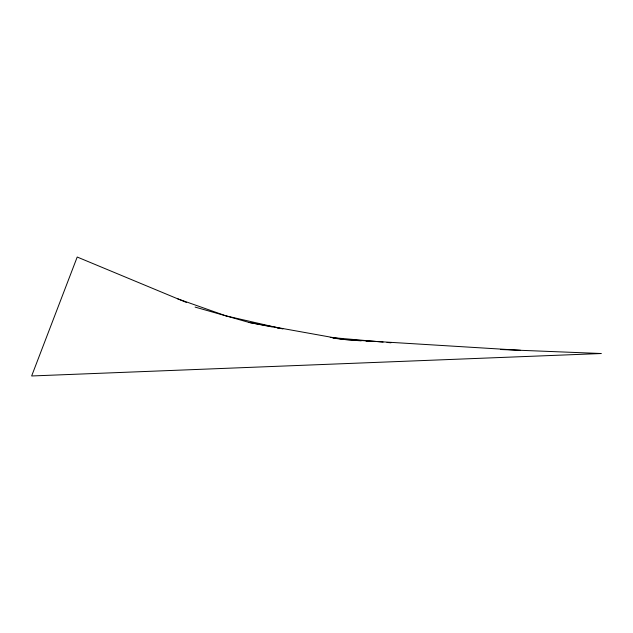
<?xml version="1.0" encoding="UTF-8"?>
<svg xmlns="http://www.w3.org/2000/svg" width="633" height="633" viewBox="0 0 633 633"><rect width="100%" height="100%" fill="white"/><g stroke="black" fill="none" stroke-linecap="round" stroke-linejoin="round"><path stroke-width="0.95" d="M500.592 349.511L601.35 353.523L31.65 375.97L77.21 257.03L186.418 302.447M520.595 350.31L343.49 339.446L336.788 338.592M361.19 340.855L343.49 339.446L249.109 322.466L195.114 307.092M366.103 341.242L369.055 341.48M330.26 337.436L383.092 342.097M387.008 342.437L390.917 342.785M332.958 338.101L334.873 338.346M249.109 322.466L268.408 326.224M270.338 326.596L272.269 326.976M277.088 327.918L279.018 328.29M282.88 328.938L226.013 315.883L177.77 298.855"/></g></svg>
